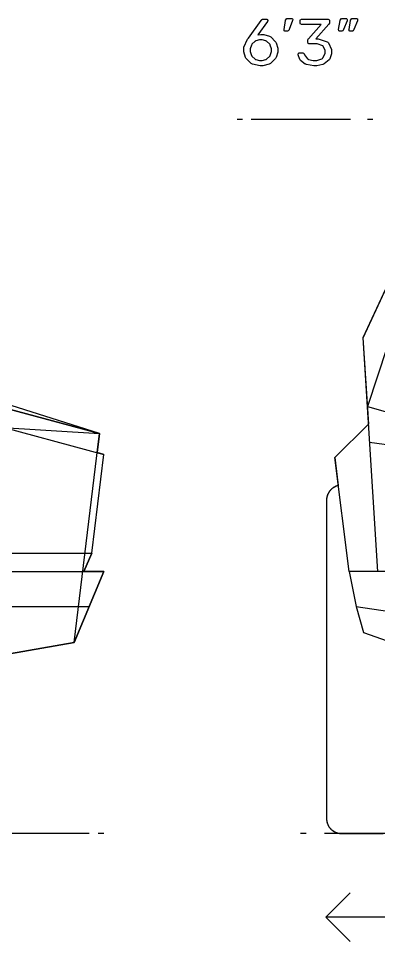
# Model space of a CAD drawing. Header units: millimetres. Extents: x 1207 to 16421, y -1609 to 10563.
# Drawn here: x 11170 to 11392, y 3164 to 3733 of the extents above; entities that cross this region are included whole.
import ezdxf

# ---------------------------------------------------------------- set-up
doc = ezdxf.new("R2010")
doc.units = ezdxf.units.MM
doc.layers.add('blueprint import', color=6, linetype='Continuous')
doc.layers.add('simplify body', color=3, linetype='Continuous')

msp = doc.modelspace()

# ---------------------------------------------------------------- linework, layer by layer
at = {"layer": 'blueprint import'}
for points in [[(11313.489, 3705.245), (11313.087, 3705.471), (11310.07, 3708.464), (11309.872, 3708.829), (11309.659, 3709.207), (11308.623, 3712.586), (11308.623, 3713.707), (11308.623, 3715.579), (11310.954, 3720.542), (11311.427, 3721.202), (11319.216, 3732.04), (11319.216, 3732.053), (11319.405, 3732.288), (11319.44, 3732.338), (11319.464, 3732.385), (11319.852, 3732.703), (11319.911, 3732.713), (11319.959, 3732.737), (11320.417, 3732.855), (11320.571, 3732.855), (11322.563, 3732.855), (11322.704, 3732.855), (11323.106, 3732.633), (11323.151, 3732.583), (11323.186, 3732.535), (11323.377, 3732.101), (11323.377, 3731.947), (11323.377, 3731.819), (11323.199, 3731.488), (11323.175, 3731.428), (11317.222, 3723.12), (11317.389, 3723.17), (11319.027, 3723.368), (11319.581, 3723.368), (11320.875, 3723.368), (11324.424, 3722.286), (11324.8, 3722.062), (11325.178, 3721.847), (11328.101, 3718.915), (11328.312, 3718.55), (11328.514, 3718.194), (11329.548, 3714.873), (11329.548, 3713.755), (11329.548, 3712.538), (11328.514, 3709.274), (11328.312, 3708.898), (11328.101, 3708.52), (11325.095, 3705.517), (11324.707, 3705.293), (11324.305, 3705.069), (11320.417, 3703.964), (11319.12, 3703.964), (11318.58, 3703.964), (11313.877, 3705.034), (11313.489, 3705.245)], [(11333.533, 3725.748), (11333.496, 3725.796), (11333.416, 3726.328), (11333.427, 3726.384), (11334.322, 3732.09), (11334.345, 3732.288), (11335.171, 3733.256), (11335.451, 3733.256), (11338.057, 3733.256), (11338.177, 3733.256), (11338.505, 3733.091), (11338.542, 3733.054), (11338.566, 3733.031), (11338.715, 3732.677), (11338.715, 3732.559), (11338.715, 3732.394), (11338.611, 3731.947), (11338.598, 3731.899), (11336.478, 3726.408), (11336.444, 3726.339), (11336.055, 3725.772), (11336.02, 3725.726), (11335.97, 3725.692), (11335.464, 3725.5), (11335.301, 3725.5), (11334.028, 3725.5), (11333.968, 3725.514), (11333.557, 3725.716), (11333.533, 3725.748)], [(11346.86, 3704.976), (11346.471, 3705.152), (11343.537, 3707.415), (11343.337, 3707.697), (11343.122, 3707.982), (11342.051, 3710.868), (11342.041, 3711.161), (11342.041, 3711.314), (11342.238, 3711.715), (11342.288, 3711.739), (11342.323, 3711.785), (11342.746, 3711.976), (11342.901, 3711.976), (11344.74, 3711.976), (11344.914, 3711.976), (11345.409, 3711.822), (11345.457, 3711.785), (11345.494, 3711.763), (11345.872, 3711.161), (11345.904, 3711.066), (11345.989, 3710.725), (11347.92, 3708.273), (11348.215, 3708.123), (11348.511, 3707.982), (11351.419, 3707.261), (11352.398, 3707.261), (11353.563, 3707.261), (11356.771, 3708.44), (11357.066, 3708.664), (11357.346, 3708.898), (11358.784, 3711.728), (11358.784, 3712.669), (11358.784, 3713.614), (11357.264, 3716.407), (11353.847, 3717.656), (11352.716, 3717.656), (11348.897, 3717.656), (11348.721, 3717.656), (11348.263, 3717.879), (11348.215, 3717.927), (11348.168, 3717.973), (11347.944, 3718.442), (11347.944, 3718.596), (11347.944, 3719.658), (11347.944, 3719.93), (11348.32, 3720.659), (11348.402, 3720.729), (11356.345, 3729.532), (11344.278, 3729.532), (11344.104, 3729.532), (11343.641, 3729.744), (11343.609, 3729.779), (11343.561, 3729.827), (11343.337, 3730.285), (11343.337, 3730.426), (11343.337, 3731.899), (11343.337, 3732.09), (11343.561, 3732.583), (11343.609, 3732.633), (11343.641, 3732.677), (11344.115, 3732.9), (11344.278, 3732.9), (11360.411, 3732.9), (11360.587, 3732.9), (11361.071, 3732.677), (11361.117, 3732.633), (11361.154, 3732.583), (11361.388, 3732.077), (11361.388, 3731.899), (11361.388, 3730.57), (11361.388, 3730.346), (11361.036, 3729.721), (11360.975, 3729.636), (11353.035, 3720.729), (11353.693, 3720.729), (11354.377, 3720.705), (11359.868, 3718.915), (11360.28, 3718.572), (11360.682, 3718.244), (11362.698, 3714.037), (11362.698, 3712.623), (11362.698, 3711.481), (11361.599, 3708.347), (11361.388, 3708.014), (11361.164, 3707.697), (11358.089, 3705.223), (11357.698, 3705.045), (11357.301, 3704.88), (11353.587, 3704.007), (11352.364, 3704.007), (11351.819, 3703.996), (11347.238, 3704.811), (11346.86, 3704.976)], [(11367.105, 3725.748), (11367.068, 3725.796), (11366.996, 3726.304), (11367.02, 3726.361), (11367.928, 3732.066), (11367.952, 3732.264), (11368.775, 3733.233), (11369.059, 3733.233), (11371.65, 3733.233), (11371.772, 3733.233), (11372.1, 3733.067), (11372.137, 3733.031), (11372.156, 3733.009), (11372.311, 3732.653), (11372.311, 3732.535), (11372.311, 3732.372), (11372.206, 3731.923), (11372.193, 3731.877), (11370.074, 3726.408), (11370.037, 3726.339), (11369.659, 3725.772), (11369.626, 3725.726), (11369.578, 3725.692), (11369.059, 3725.5), (11368.894, 3725.5), (11367.632, 3725.5), (11367.576, 3725.514), (11367.137, 3725.716), (11367.105, 3725.748)], [(11373.514, 3725.748), (11373.479, 3725.796), (11373.397, 3726.304), (11373.418, 3726.361), (11374.326, 3732.066), (11374.35, 3732.264), (11375.173, 3733.233), (11375.458, 3733.233), (11378.06, 3733.233), (11378.181, 3733.233), (11378.498, 3733.067), (11378.533, 3733.031), (11378.559, 3733.009), (11378.709, 3732.653), (11378.709, 3732.535), (11378.709, 3732.372), (11378.616, 3731.923), (11378.603, 3731.877), (11376.47, 3726.384), (11376.435, 3726.315), (11376.057, 3725.748), (11376.025, 3725.702), (11375.977, 3725.668), (11375.469, 3725.477), (11375.304, 3725.477), (11374.033, 3725.477), (11373.974, 3725.49), (11373.536, 3725.716), (11373.514, 3725.748)], [(11322.385, 3708.038), (11322.632, 3708.169), (11324.626, 3709.971), (11324.776, 3710.208), (11324.917, 3710.456), (11325.684, 3712.895), (11325.684, 3713.694), (11325.684, 3714.554), (11324.93, 3716.889), (11324.776, 3717.123), (11324.626, 3717.371), (11322.611, 3719.208), (11322.363, 3719.326), (11322.105, 3719.456), (11319.841, 3720.071), (11319.099, 3720.071), (11318.284, 3720.071), (11316.091, 3719.456), (11315.845, 3719.326), (11315.589, 3719.208), (11313.582, 3717.371), (11313.443, 3717.123), (11313.289, 3716.889), (11312.535, 3714.498), (11312.535, 3713.694), (11312.535, 3712.823), (11313.289, 3710.456), (11313.443, 3710.208), (11313.593, 3709.971), (11315.589, 3708.156), (11315.845, 3708.038), (11316.091, 3707.921), (11318.345, 3707.308), (11319.099, 3707.308), (11319.911, 3707.308), (11322.124, 3707.921), (11322.385, 3708.038)]]:
    msp.add_lwpolyline(points, close=True, dxfattribs=at)
for points in [[(11307.857, 3670.862), (11304.462, 3670.862)], [(11374.398, 3670.862), (11313.065, 3670.862)], [(11388.172, 3670.862), (11384.78, 3670.862)], [(11439.416, 3659.867), (11382.021, 3536.224), (11385.39, 3482.988), (11364.639, 3462.448), (11366.82, 3445.234), (11366.796, 3445.234), (11366.631, 3445.188), (11366.631, 3445.188), (11366.609, 3445.188), (11366.455, 3445.14), (11366.455, 3445.14), (11366.431, 3445.14), (11366.266, 3445.09), (11366.266, 3445.09), (11366.242, 3445.09), (11366.09, 3445.034), (11366.09, 3445.034), (11366.066, 3445.034), (11365.912, 3444.962), (11365.912, 3444.962), (11365.888, 3444.962), (11365.725, 3444.893), (11365.725, 3444.893), (11365.702, 3444.893), (11365.547, 3444.819), (11365.547, 3444.819), (11365.523, 3444.81), (11365.369, 3444.762), (11365.369, 3444.762), (11365.35, 3444.749), (11365.182, 3444.691), (11365.182, 3444.691), (11365.159, 3444.68), (11365.004, 3444.597), (11365.004, 3444.597), (11364.985, 3444.584), (11364.831, 3444.504), (11364.831, 3444.504), (11364.807, 3444.504), (11364.639, 3444.421), (11364.639, 3444.421), (11364.616, 3444.408), (11364.466, 3444.326), (11364.466, 3444.326), (11364.442, 3444.313), (11364.275, 3444.233), (11364.275, 3444.233), (11364.251, 3444.233), (11364.101, 3444.15), (11364.101, 3444.15), (11364.077, 3444.137), (11363.947, 3444.033), (11363.947, 3444.033), (11363.923, 3444.02), (11363.779, 3443.915), (11363.779, 3443.915), (11363.755, 3443.915), (11363.627, 3443.807), (11363.627, 3443.807), (11363.601, 3443.796), (11363.464, 3443.69), (11363.464, 3443.69), (11363.441, 3443.679), (11363.31, 3443.583), (11363.31, 3443.583), (11363.286, 3443.57), (11363.143, 3443.466), (11363.143, 3443.466), (11363.119, 3443.453), (11362.991, 3443.336), (11362.991, 3443.336), (11362.969, 3443.323), (11362.839, 3443.194), (11362.839, 3443.194), (11362.815, 3443.181), (11362.674, 3443.064), (11362.674, 3443.064), (11362.65, 3443.051), (11362.52, 3442.925), (11362.52, 3442.925), (11362.496, 3442.914), (11362.378, 3442.784), (11362.378, 3442.784), (11362.352, 3442.771), (11362.248, 3442.654), (11362.248, 3442.654), (11362.224, 3442.643), (11362.107, 3442.512), (11362.107, 3442.512), (11362.085, 3442.499), (11361.977, 3442.358), (11361.977, 3442.358), (11361.955, 3442.345), (11361.838, 3442.204), (11361.838, 3442.204), (11361.814, 3442.193), (11361.707, 3442.041), (11361.707, 3442.041), (11361.683, 3442.03), (11361.566, 3441.887), (11361.566, 3441.887), (11361.542, 3441.876), (11361.449, 3441.722), (11361.449, 3441.722), (11361.425, 3441.709), (11361.34, 3441.568), (11361.34, 3441.568), (11361.319, 3441.544), (11361.223, 3441.405), (11361.223, 3441.405), (11361.201, 3441.394), (11361.117, 3441.25), (11361.117, 3441.25), (11361.104, 3441.227), (11360.999, 3441.085), (11360.999, 3441.085), (11360.986, 3441.072), (11360.882, 3440.931), (11360.882, 3440.931), (11360.869, 3440.91), (11360.776, 3440.755), (11360.776, 3440.755), (11360.765, 3440.731), (11360.682, 3440.566), (11360.682, 3440.566), (11360.669, 3440.553), (11360.597, 3440.39), (11360.597, 3440.39), (11360.587, 3440.367), (11360.504, 3440.214), (11360.504, 3440.214), (11360.493, 3440.188), (11360.411, 3440.026), (11360.411, 3440.026), (11360.4, 3440.015), (11360.317, 3439.847), (11360.317, 3439.847), (11360.304, 3439.824), (11360.256, 3439.672), (11360.256, 3439.672), (11360.246, 3439.65), (11360.187, 3439.483), (11360.187, 3439.483), (11360.176, 3439.459), (11360.115, 3439.304), (11360.115, 3439.304), (11360.102, 3439.281), (11360.046, 3439.118), (11360.046, 3439.118), (11360.033, 3439.107), (11359.985, 3438.94), (11359.985, 3438.94), (11359.974, 3438.916), (11359.916, 3438.766), (11359.916, 3438.766), (11359.905, 3438.742), (11359.868, 3438.575), (11359.868, 3438.575), (11359.855, 3438.564), (11359.822, 3438.401), (11359.822, 3438.401), (11359.811, 3438.377), (11359.774, 3438.223), (11359.774, 3438.223), (11359.761, 3438.199), (11359.737, 3438.032), (11359.737, 3438.032), (11359.727, 3438.023), (11359.694, 3437.858), (11359.694, 3437.858), (11359.681, 3437.834), (11359.668, 3437.68), (11359.668, 3437.68), (11359.657, 3437.656), (11359.644, 3437.493), (11359.644, 3437.493), (11359.633, 3437.48), (11359.62, 3437.315), (11359.62, 3437.315), (11359.62, 3437.269), (11359.596, 3437.128), (11359.596, 3437.128), (11359.596, 3437.091), (11359.575, 3436.95), (11359.575, 3436.95), (11359.575, 3436.913), (11359.551, 3436.772), (11359.551, 3436.772), (11359.551, 3436.726), (11359.551, 3436.585), (11359.551, 3436.585), (11359.551, 3436.548), (11359.551, 3436.407), (11359.551, 3436.407), (11359.551, 3436.372), (11359.551, 3436.231), (11359.551, 3436.231), (11359.551, 3240.144), (11359.551, 3240.096), (11359.551, 3239.942), (11359.551, 3239.942), (11359.551, 3239.896), (11359.551, 3239.731), (11359.551, 3239.731), (11359.551, 3239.166), (11359.575, 3239.058), (11359.596, 3238.941), (11359.596, 3238.941), (11359.62, 3238.834), (11359.62, 3238.834), (11359.668, 3238.6), (11359.694, 3238.493), (11359.714, 3238.376), (11359.714, 3238.376), (11359.737, 3238.269), (11359.737, 3238.269), (11359.75, 3238.152), (11359.75, 3238.152), (11359.774, 3238.035), (11359.774, 3238.035), (11359.798, 3237.926), (11359.822, 3237.809), (11359.844, 3237.703), (11359.892, 3237.468), (11359.916, 3237.362), (11359.939, 3237.244), (11359.985, 3237.138), (11360.033, 3237.021), (11360.07, 3236.903), (11360.115, 3236.795), (11360.163, 3236.677), (11360.209, 3236.571), (11360.304, 3236.336), (11360.339, 3236.23), (11360.387, 3236.113), (11360.435, 3236.008), (11360.48, 3235.889), (11360.48, 3235.889), (11360.528, 3235.772), (11360.528, 3235.772), (11360.528, 3235.772), (11360.576, 3235.663), (11360.576, 3235.663), (11360.576, 3235.644), (11360.682, 3235.465), (11360.682, 3235.465), (11360.695, 3235.442), (11360.799, 3235.253), (11360.799, 3235.253), (11360.813, 3235.229), (11360.906, 3235.051), (11360.906, 3235.051), (11360.917, 3235.031), (11361.047, 3234.853), (11361.047, 3234.853), (11361.06, 3234.829), (11361.177, 3234.64), (11361.177, 3234.64), (11361.188, 3234.629), (11361.319, 3234.438), (11361.319, 3234.438), (11361.332, 3234.427), (11361.449, 3234.264), (11361.449, 3234.264), (11361.46, 3234.24), (11361.612, 3234.073), (11361.612, 3234.073), (11361.623, 3234.062), (11361.766, 3233.899), (11361.766, 3233.899), (11361.777, 3233.876), (11361.931, 3233.721), (11361.931, 3233.721), (11361.944, 3233.697), (11362.085, 3233.53), (11362.085, 3233.53), (11362.107, 3233.522), (11362.248, 3233.357), (11362.248, 3233.357), (11362.259, 3233.333), (11362.426, 3233.202), (11362.426, 3233.202), (11362.45, 3233.178), (11362.6, 3233.037), (11362.6, 3233.037), (11362.626, 3233.016), (11362.791, 3232.885), (11362.791, 3232.885), (11362.802, 3232.874), (11362.969, 3232.72), (11362.969, 3232.72), (11362.991, 3232.707), (11363.143, 3232.566), (11363.143, 3232.566), (11363.169, 3232.553), (11363.334, 3232.425), (11363.334, 3232.425), (11363.356, 3232.412), (11363.534, 3232.294), (11363.534, 3232.294), (11363.558, 3232.281), (11363.732, 3232.153), (11363.732, 3232.153), (11363.755, 3232.142), (11363.947, 3232.023), (11363.947, 3232.023), (11363.957, 3232.014), (11364.144, 3231.906), (11364.144, 3231.906), (11364.17, 3231.893), (11364.348, 3231.799), (11364.348, 3231.799), (11364.368, 3231.788), (11364.559, 3231.682), (11364.559, 3231.682), (11364.663, 3231.636), (11364.783, 3231.589), (11364.887, 3231.541), (11365.004, 3231.506), (11365.124, 3231.458), (11365.232, 3231.41), (11365.35, 3231.365), (11365.454, 3231.317), (11365.571, 3231.269), (11365.691, 3231.235), (11365.795, 3231.187), (11365.912, 3231.139), (11366.019, 3231.093), (11366.019, 3231.093), (11366.136, 3231.046), (11366.136, 3231.046), (11366.253, 3231.022), (11366.362, 3231), (11366.481, 3230.976), (11366.585, 3230.963), (11366.585, 3230.963), (11366.703, 3230.939), (11366.703, 3230.939), (11366.82, 3230.915), (11366.926, 3230.891), (11367.044, 3230.87), (11367.15, 3230.846), (11367.385, 3230.798), (11367.493, 3230.774), (11367.611, 3230.752), (11367.717, 3230.728), (11367.952, 3230.681), (11368.058, 3230.668), (11368.742, 3230.668), (11368.788, 3230.668), (11368.942, 3230.668), (11368.942, 3230.668), (11370.931, 3230.668), (11376.93, 3230.668), (11394.395, 3230.668)], [(11391.152, 3392.196), (11382.045, 3536.248), (11439.443, 3659.891), (11455.656, 3659.891), (11453.805, 3654.259), (11721.927, 3654.259), (11720.063, 3659.891), (11736.268, 3659.891), (11793.663, 3536.248), (11784.541, 3392.196)], [(11439.443, 3659.891), (11384.71, 3494.004), (11443.402, 3477.309), (11732.306, 3477.309), (11791, 3494.004), (11736.268, 3659.891)], [(11132.342, 3335.975), (11204.032, 3348.468), (11222.309, 3392.196), (11210.007, 3392.196), (11215.048, 3403.472), (11222.309, 3464.464), (11218.291, 3465.55), (11219.692, 3477.309), (11150.959, 3495.889)], [(11150.959, 3495.889), (11219.692, 3477.309)], [(11150.959, 3483.742), (11222.309, 3464.464)], [(11373.56, 3392.196), (11364.663, 3462.448), (11385.416, 3482.988)], [(11219.692, 3477.309), (11218.291, 3465.55)], [(11386.109, 3471.911), (11441.905, 3464.464), (11733.803, 3464.464), (11789.597, 3471.911)], [(11150.525, 3403.472), (11215.048, 3403.472), (11222.309, 3464.464)], [(11366.833, 3445.234), (11366.809, 3445.234), (11366.655, 3445.188), (11366.655, 3445.188), (11366.631, 3445.188), (11366.481, 3445.14), (11366.481, 3445.14), (11366.455, 3445.14), (11366.29, 3445.09), (11366.29, 3445.09), (11366.266, 3445.09), (11366.114, 3445.034), (11366.114, 3445.034), (11366.09, 3445.034), (11365.938, 3444.962), (11365.938, 3444.962), (11365.912, 3444.962), (11365.747, 3444.893), (11365.747, 3444.893), (11365.725, 3444.893), (11365.571, 3444.819), (11365.571, 3444.819), (11365.547, 3444.81), (11365.393, 3444.762), (11365.393, 3444.762), (11365.369, 3444.749), (11365.206, 3444.691), (11365.206, 3444.691), (11365.182, 3444.68), (11365.028, 3444.597), (11365.028, 3444.597), (11365.004, 3444.584), (11364.841, 3444.504), (11364.841, 3444.504), (11364.818, 3444.504), (11364.663, 3444.421), (11364.663, 3444.421), (11364.639, 3444.408), (11364.485, 3444.326), (11364.485, 3444.326), (11364.466, 3444.313), (11364.298, 3444.233), (11364.298, 3444.233), (11364.275, 3444.233), (11364.12, 3444.15), (11364.12, 3444.15), (11364.101, 3444.137), (11363.97, 3444.033), (11363.97, 3444.033), (11363.947, 3444.02), (11363.805, 3443.915), (11363.805, 3443.915), (11363.779, 3443.915), (11363.651, 3443.807), (11363.651, 3443.807), (11363.627, 3443.796), (11363.484, 3443.69), (11363.484, 3443.69), (11363.464, 3443.679), (11363.334, 3443.583), (11363.334, 3443.583), (11363.31, 3443.57), (11363.169, 3443.466), (11363.169, 3443.466), (11363.143, 3443.453), (11363.015, 3443.336), (11363.015, 3443.336), (11362.991, 3443.323), (11362.861, 3443.194), (11362.861, 3443.194), (11362.839, 3443.181), (11362.698, 3443.064), (11362.698, 3443.064), (11362.674, 3443.051), (11362.544, 3442.925), (11362.544, 3442.925), (11362.52, 3442.914), (11362.402, 3442.784), (11362.402, 3442.784), (11362.378, 3442.771), (11362.272, 3442.654), (11362.272, 3442.654), (11362.248, 3442.643), (11362.131, 3442.512), (11362.131, 3442.512), (11362.107, 3442.499), (11362.001, 3442.358), (11362.001, 3442.358), (11361.977, 3442.345), (11361.859, 3442.204), (11361.859, 3442.204), (11361.838, 3442.193), (11361.729, 3442.041), (11361.729, 3442.041), (11361.707, 3442.03), (11361.59, 3441.887), (11361.59, 3441.887), (11361.566, 3441.876), (11361.471, 3441.722), (11361.471, 3441.722), (11361.449, 3441.709), (11361.364, 3441.568), (11361.364, 3441.568), (11361.34, 3441.544), (11361.247, 3441.405), (11361.247, 3441.405), (11361.223, 3441.394), (11361.14, 3441.25), (11361.14, 3441.25), (11361.13, 3441.227), (11361.023, 3441.085), (11361.023, 3441.085), (11361.01, 3441.072), (11360.906, 3440.931), (11360.906, 3440.931), (11360.893, 3440.91), (11360.799, 3440.755), (11360.799, 3440.755), (11360.789, 3440.731), (11360.706, 3440.566), (11360.706, 3440.566), (11360.695, 3440.553), (11360.611, 3440.39), (11360.611, 3440.39), (11360.597, 3440.367), (11360.528, 3440.214), (11360.528, 3440.214), (11360.517, 3440.188), (11360.435, 3440.026), (11360.435, 3440.026), (11360.424, 3440.015), (11360.339, 3439.847), (11360.339, 3439.847), (11360.33, 3439.824), (11360.28, 3439.672), (11360.28, 3439.672), (11360.27, 3439.65), (11360.209, 3439.483), (11360.209, 3439.483), (11360.2, 3439.459), (11360.139, 3439.304), (11360.139, 3439.304), (11360.128, 3439.281), (11360.07, 3439.118), (11360.07, 3439.118), (11360.059, 3439.107), (11360.009, 3438.94), (11360.009, 3438.94), (11359.998, 3438.916), (11359.939, 3438.766), (11359.939, 3438.766), (11359.929, 3438.742), (11359.892, 3438.575), (11359.892, 3438.575), (11359.881, 3438.564), (11359.844, 3438.401), (11359.844, 3438.401), (11359.831, 3438.377), (11359.798, 3438.223), (11359.798, 3438.223), (11359.787, 3438.199), (11359.75, 3438.032), (11359.75, 3438.032), (11359.737, 3438.023), (11359.714, 3437.858), (11359.714, 3437.858), (11359.705, 3437.834), (11359.694, 3437.68), (11359.694, 3437.68), (11359.681, 3437.656), (11359.668, 3437.493), (11359.668, 3437.493), (11359.657, 3437.48), (11359.644, 3437.315), (11359.644, 3437.315), (11359.644, 3437.269), (11359.62, 3437.128), (11359.62, 3437.128), (11359.62, 3437.091), (11359.596, 3436.95), (11359.596, 3436.95), (11359.596, 3436.913), (11359.575, 3436.772), (11359.575, 3436.772), (11359.575, 3436.726), (11359.575, 3436.585), (11359.575, 3436.585), (11359.575, 3436.548), (11359.575, 3436.407), (11359.575, 3436.407), (11359.575, 3436.372), (11359.575, 3436.231), (11359.575, 3436.231), (11359.575, 3240.144), (11359.575, 3240.096), (11359.575, 3239.942), (11359.575, 3239.942), (11359.575, 3239.896), (11359.575, 3239.731), (11359.575, 3239.731), (11359.575, 3239.166), (11359.596, 3239.058), (11359.62, 3238.941), (11359.62, 3238.941), (11359.644, 3238.834), (11359.644, 3238.834), (11359.694, 3238.6), (11359.714, 3238.493), (11359.737, 3238.376), (11359.737, 3238.376), (11359.75, 3238.269), (11359.75, 3238.269), (11359.774, 3238.152), (11359.774, 3238.152), (11359.798, 3238.035), (11359.798, 3238.035), (11359.822, 3237.926), (11359.844, 3237.809), (11359.868, 3237.703), (11359.916, 3237.468), (11359.939, 3237.362), (11359.961, 3237.244), (11360.009, 3237.138), (11360.046, 3237.021), (11360.091, 3236.903), (11360.139, 3236.795), (11360.187, 3236.677), (11360.233, 3236.571), (11360.28, 3236.454), (11360.317, 3236.336), (11360.363, 3236.23), (11360.411, 3236.113), (11360.458, 3236.008), (11360.504, 3235.889), (11360.504, 3235.889), (11360.552, 3235.772), (11360.552, 3235.772), (11360.552, 3235.772), (11360.597, 3235.663), (11360.597, 3235.663), (11360.597, 3235.644), (11360.706, 3235.465), (11360.706, 3235.465), (11360.715, 3235.442), (11360.823, 3235.253), (11360.823, 3235.253), (11360.836, 3235.229), (11360.93, 3235.051), (11360.93, 3235.051), (11360.943, 3235.031), (11361.071, 3234.853), (11361.071, 3234.853), (11361.084, 3234.829), (11361.201, 3234.64), (11361.201, 3234.64), (11361.212, 3234.629), (11361.34, 3234.438), (11361.34, 3234.438), (11361.351, 3234.427), (11361.471, 3234.264), (11361.471, 3234.264), (11361.481, 3234.24), (11361.636, 3234.073), (11361.636, 3234.073), (11361.647, 3234.062), (11361.79, 3233.899), (11361.79, 3233.899), (11361.801, 3233.876), (11361.955, 3233.721), (11361.955, 3233.721), (11361.968, 3233.697), (11362.107, 3233.53), (11362.107, 3233.53), (11362.131, 3233.522), (11362.272, 3233.357), (11362.272, 3233.357), (11362.285, 3233.333), (11362.45, 3233.202), (11362.45, 3233.202), (11362.472, 3233.178), (11362.626, 3233.037), (11362.626, 3233.037), (11362.65, 3233.016), (11362.815, 3232.885), (11362.815, 3232.885), (11362.828, 3232.874), (11362.991, 3232.72), (11362.991, 3232.72), (11363.015, 3232.707), (11363.169, 3232.566), (11363.169, 3232.566), (11363.193, 3232.553), (11363.356, 3232.425), (11363.356, 3232.425), (11363.367, 3232.412), (11363.558, 3232.294), (11363.558, 3232.294), (11363.582, 3232.281), (11363.755, 3232.153), (11363.755, 3232.153), (11363.779, 3232.142), (11363.97, 3232.023), (11363.97, 3232.023), (11363.979, 3232.014), (11364.17, 3231.906), (11364.17, 3231.906), (11364.194, 3231.893), (11364.368, 3231.799), (11364.368, 3231.799), (11364.392, 3231.788), (11364.57, 3231.682), (11364.57, 3231.682), (11364.807, 3231.589), (11364.911, 3231.541), (11365.028, 3231.506), (11365.135, 3231.458), (11365.369, 3231.365), (11365.478, 3231.317), (11365.597, 3231.269), (11365.702, 3231.235), (11365.938, 3231.139), (11366.042, 3231.093), (11366.042, 3231.093), (11366.16, 3231.046), (11366.16, 3231.046), (11366.266, 3231.022), (11366.501, 3230.976), (11366.609, 3230.963), (11366.609, 3230.963), (11366.727, 3230.939), (11366.727, 3230.939), (11366.833, 3230.915), (11367.068, 3230.87), (11367.174, 3230.846), (11367.291, 3230.822), (11367.398, 3230.798), (11367.632, 3230.752), (11367.741, 3230.728), (11367.858, 3230.705), (11367.965, 3230.681), (11368.082, 3230.668), (11368.764, 3230.668), (11368.812, 3230.668), (11368.966, 3230.668), (11368.966, 3230.668), (11370.958, 3230.668), (11376.954, 3230.668), (11394.416, 3230.668)], [(11215.048, 3403.472), (11210.007, 3392.196)], [(11132.342, 3392.196), (11222.309, 3392.196), (11204.032, 3348.468), (11132.342, 3335.975)], [(11746.789, 3338.262), (11793.322, 3354.643), (11797.868, 3370.702), (11802.171, 3392.196), (11373.56, 3392.196), (11377.838, 3370.702), (11382.375, 3354.643), (11428.92, 3338.262)], [(11132.342, 3370.598), (11213.176, 3370.598)], [(11377.838, 3370.702), (11428.92, 3363.124), (11746.789, 3363.124), (11797.868, 3370.702)], [(9911.651, 3230.846), (11213.261, 3230.846)], [(11218.917, 3230.846), (11222.309, 3230.846)], [(11343.537, 3230.846), (11346.93, 3230.846)], [(11358.241, 3230.846), (11823.123, 3230.846)], [(11374.033, 3164.033), (11359.032, 3179.035), (11374.033, 3194.036)], [(11466.672, 3179.035), (11359.032, 3179.035)]]:
    msp.add_lwpolyline(points, dxfattribs=at)
at = {"layer": 'simplify body'}
for p, q in [((11219.692, 3477.309), (10645.901, 3659.891)), ((9896.898, 3558.284), (11219.692, 3477.309)), ((11204.032, 3348.468), (11219.692, 3477.309)), ((11132.342, 3335.975), (11204.032, 3348.468))]:
    msp.add_line(p, q, dxfattribs=at)

doc.saveas('drawing.dxf')
